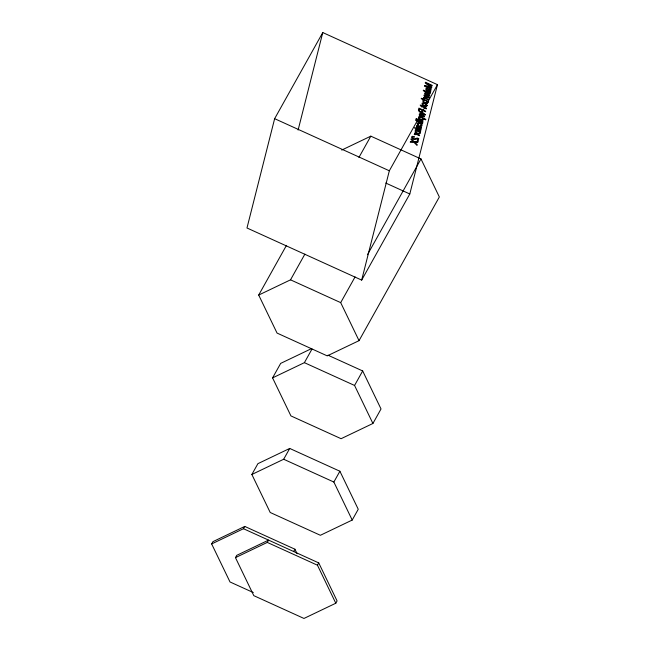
<?xml version="1.0" encoding="UTF-8"?>
<svg xmlns="http://www.w3.org/2000/svg" width="651" height="651" viewBox="0 0 651 651"><rect width="100%" height="100%" fill="white"/><g stroke="black" fill="none" stroke-linecap="round" stroke-linejoin="round"><path stroke-width="0.98" d="M274.641 118.677L246.981 227.988L361.671 280.101L409.805 193.974L437.464 84.663L322.774 32.55L274.641 118.677L389.331 170.79L361.671 280.101M298.109 130.045L322.774 32.55M341.726 150.072L370.826 136.157L420.994 158.95L439.344 196.968L359.043 340.652L327.225 355.877L277.049 333.076L258.699 295.058L286.456 245.394M258.699 295.058L290.525 279.832L304.896 254.118M358.929 157.444L370.826 136.157M328.014 355.202L362.672 370.948L381.022 408.966L372.917 423.475L341.091 438.701L290.924 415.908L272.574 377.889L280.687 363.38L311.593 348.586M389.331 170.79L437.464 84.663M272.574 377.889L304.391 362.664L312.024 349.009M359.043 340.652L340.693 302.634L355.072 276.911M367.457 254.736L420.994 158.95M253.304 592.548L230.006 581.961L211.656 543.943L212.942 541.648L244.76 526.423L294.936 549.216L297.116 553.741M251.864 474.473L257.902 463.667L289.719 448.441L339.895 471.234L358.245 509.261L352.207 520.059L320.382 535.285L270.214 512.492L251.864 474.473L283.681 459.248L289.719 448.441M211.656 543.943L243.482 528.718L244.76 526.423M235.459 557.638L236.744 555.344L268.562 540.118L267.284 542.413L235.459 557.638L253.809 595.657L303.976 618.45L335.802 603.225L337.08 600.93L318.738 562.912L243.482 528.718M372.917 423.475L354.567 385.457L362.672 370.948M293.65 551.511L294.936 549.216M352.207 520.059L333.857 482.041L339.895 471.234M335.802 603.225L317.452 565.206L318.738 562.912M385.758 183.045L409.805 193.974M290.525 279.832L340.693 302.634M304.391 362.664L354.567 385.457M283.681 459.248L333.857 482.041M267.284 542.413L317.452 565.206M420.872 127.62C419.041 130.322 418.333 125.057 420.872 127.62M430.238 90.587C428.415 93.288 427.707 88.023 430.238 90.587M420.733 130.802L420.554 131.486L416.404 129.061L416.282 129.549L415.607 129.24L414.475 127.612L416.64 128.141L420.733 130.802M426.438 108.253L426.259 108.945L422.108 106.52L421.986 107L421.311 106.699L420.18 105.071L422.344 105.592L426.438 108.253M417.739 123.462L418.495 125.163C413.23 121.493 424.135 122.201 421.815 125.993A1.88 1.05 29.2 0 1 420.912 126.099L420.025 125.855L420.147 125.366L421.539 124.935A1.131 0.627 29.2 0 0 421.173 124.308L418.691 123.112L417.739 123.462M420.44 129.37L421.091 129.744L420.505 128.768C423.077 128.41 420.367 125.35 418.87 126.375C418.414 129.378 415.55 125.44 418.088 126.091L417.779 125.448L416.477 125.659L416.542 127.303L420.44 129.37M429.806 92.328L430.466 92.711L429.88 91.734C432.451 91.376 429.741 88.316 428.236 89.333C427.788 92.344 424.924 88.406 427.455 89.057L427.146 88.414L425.852 88.617L425.917 90.261L429.806 92.328M415.078 134.724C412.409 134.334 416.786 133.683 414.532 133.471L414.654 132.983L419.602 135.229L419.472 135.742L416.119 134.277L415.094 134.643M424.127 98.976C421.457 98.586 425.835 97.935 423.581 97.715L423.703 97.235L428.651 99.481L428.521 99.994L425.168 98.521L424.127 98.976M428 102.435C427.422 104.567 424.175 102.663 423.15 101.654A2.067 1.156 29.2 0 1 422.719 100.734L423.703 99.88L421.246 98.757L421.368 98.26L428.179 101.353L428.057 101.825L427.422 101.54L428 102.435M419.187 117.774C422.548 123.194 425.111 116.594 419.187 117.774M427.276 102.142C422.955 104.917 422.23 96.649 427.276 102.142M419.285 114.21L419.895 115.699L421.799 116.838L422.361 114.617L423.02 114.991L423.809 116.22L422.589 116.594C427.634 118.824 421.669 110.922 419.285 114.21M424.094 95.209L424.704 96.698L426.608 97.837L427.17 95.616L427.829 95.99L428.61 97.219L427.398 97.593C432.435 99.823 426.478 91.921 424.094 95.209M423.687 119.548L422.58 120.5L419.561 119.353A2.295 1.278 29.2 0 1 418.617 118.409L418.577 117.27L419.464 116.985L418.935 116.195L425.827 119.32L425.697 119.833L423.174 118.685L423.687 119.548M415.753 131.217C417.372 135.53 422.938 132.153 416.51 130.802A1.253 0.7 29.2 0 0 415.843 131.022L415.753 131.217M422.678 103.843C424.297 108.156 429.863 104.778 423.435 103.428A1.253 0.7 29.2 0 0 422.776 103.639L422.678 103.843M420.017 114.511L421.27 116.016L421.693 114.332L420.017 114.511M424.826 95.51L426.079 97.015L426.503 95.331L424.826 95.51M420.343 132.918C419.586 135.424 414.386 132.91 415.151 130.615A2.262 1.261 29.2 0 1 416.03 130.2L419.13 131.282L420.343 132.918M427.268 105.535C426.511 108.05 421.311 105.535 422.076 103.24A2.262 1.261 29.2 0 1 422.955 102.825L426.063 103.908L427.268 105.535M419.203 110.41C419.089 112.224 422.491 112.542 421.864 110.092L419.553 109.034L419.203 110.41M418.414 110.035L419.366 111.956L421.669 112.387C431.068 118.262 419.944 112.501 422.637 110.434L425.542 111.76L425.689 111.199L418.902 108.115L418.414 110.035M411.757 137.011L412.392 138.59A2.213 1.229 29.2 0 0 413.401 139.249L414.842 139.526L417.828 138.777L417.275 140.99L418.056 141.348L418.764 138.565C416.697 136.824 413.995 140.502 412.522 137.711L412.791 136.987L414.337 137.239L414.467 136.726L412.539 136.287L411.757 137.011M410.439 141.552L410.268 142.227L413.93 142.333L417.039 145.376L417.218 144.677L414.711 142.284L417.787 142.406L417.958 141.723L414.109 141.633L411.155 138.736L410.976 139.444L413.304 141.682L410.439 141.552M415.924 119.898L415.794 120.411L416.73 120.842L416.86 120.321L415.924 119.898M416.241 118.62L416.111 119.133L422.898 122.217L423.028 121.704L416.241 118.62M423.419 90.253L423.296 90.741L427.235 92.532L424.802 92.881L424.639 93.532L426.787 93.215L429.57 95.852L429.733 95.201L427.479 93.117L430.083 93.825L430.205 93.337L423.419 90.253M424.639 85.452L424.436 86.249L431.214 89.333L431.353 88.796L425.632 86.209L431.646 87.625L431.792 87.071L426.372 83.279L432.085 85.891L432.223 85.354L425.445 82.27L425.241 83.076L430.669 86.876L424.639 85.452M417.779 120.744L417.649 121.257L422.572 123.495L422.702 122.974L417.779 120.744"/></g></svg>
